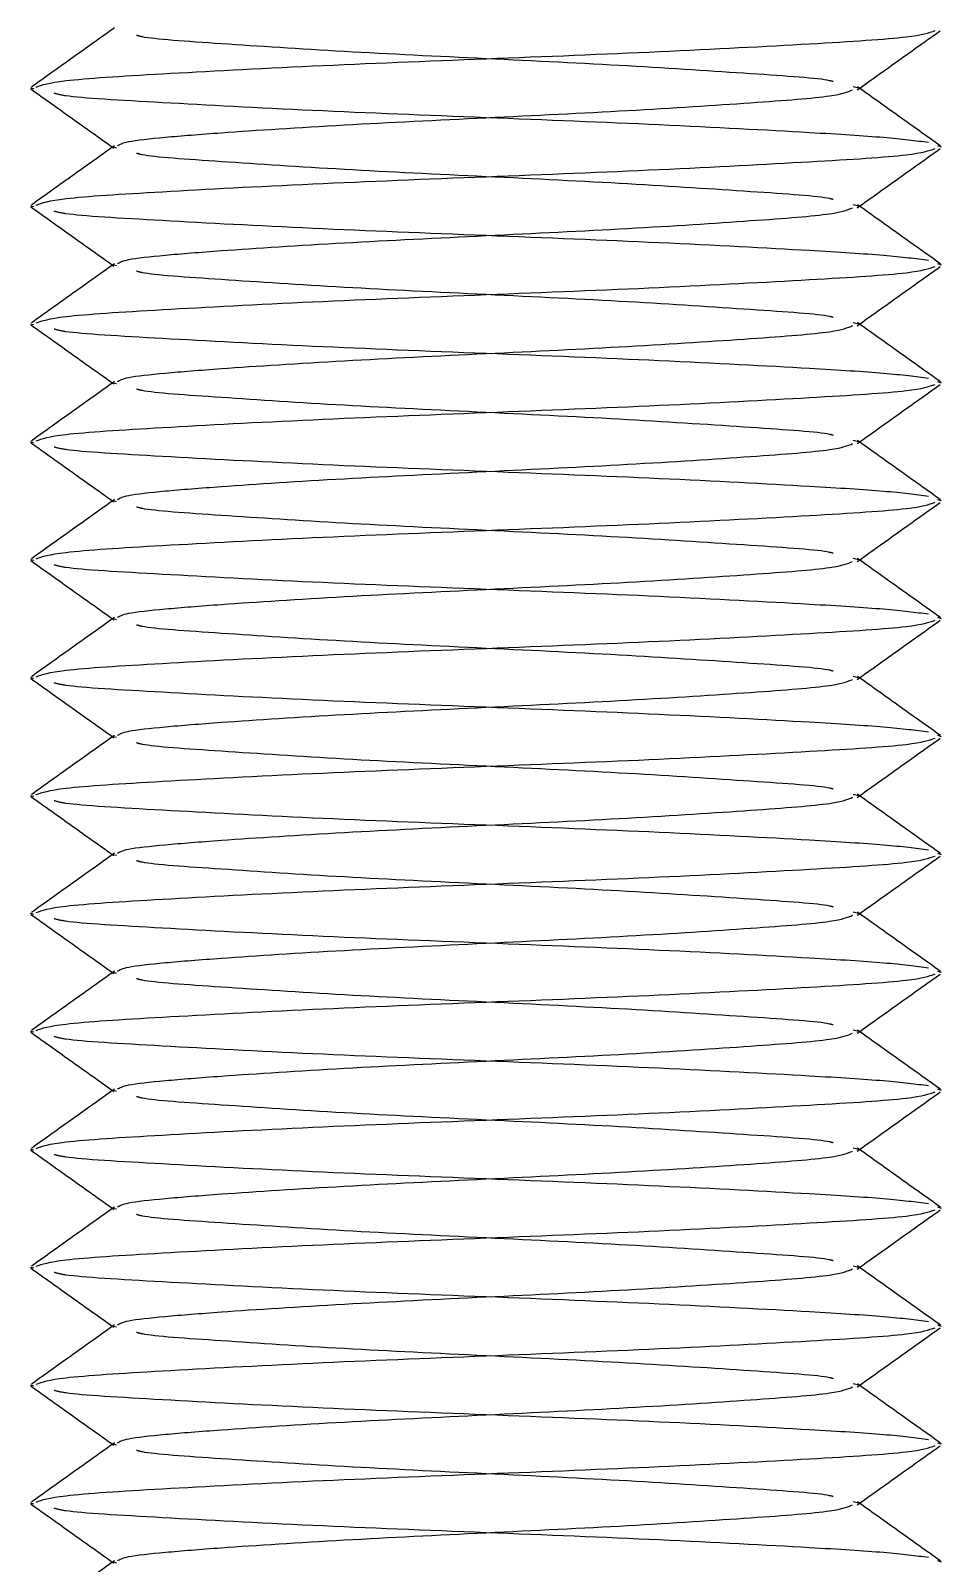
# Model space of a CAD drawing. Header units: metres. Extents: x 0 to 63075, y 0 to 44550.
# Drawn here: x 14199.61 to 14215.06, y 27169.82 to 27195.81 of the extents above; entities that cross this region are included whole.
import ezdxf

# ---------------------------------------------------------------- set-up
doc = ezdxf.new("R2010")
doc.units = ezdxf.units.M
doc.header["$LTSCALE"] = 75
doc.linetypes.add('HIDDEN2', pattern=[4.7625, 3.175, -1.5875])
for name, color, linetype in [('SDM', 7, 'Continuous'), ('SL4', 4, 'Continuous'), ('ST1', 7, 'HIDDEN2')]:
    doc.layers.add(name, color=color, linetype=linetype)

# ---------------------------------------------------------------- blocks, each defined once
blk = doc.blocks.new('A$Cb6dca9d5')
at = {"layer": 'SL4'}
for p, q in [((353.194, 455.056), (353.138, 455.069)), ((368.592, 454.069), (368.534, 454.09)), ((353.194, 453.056), (353.138, 453.069)), ((368.592, 452.069), (368.534, 452.09)), ((353.194, 451.056), (353.138, 451.069)), ((368.592, 450.069), (368.534, 450.09)), ((353.194, 449.056), (353.138, 449.069)), ((368.592, 448.069), (368.534, 448.09)), ((353.194, 447.056), (353.138, 447.069)), ((368.592, 446.069), (368.534, 446.09)), ((353.194, 445.056), (353.138, 445.069)), ((368.592, 444.069), (368.534, 444.09)), ((353.194, 443.056), (353.138, 443.069)), ((368.592, 442.069), (368.534, 442.09)), ((353.194, 441.056), (353.138, 441.069)), ((368.592, 440.069), (368.534, 440.09)), ((353.194, 439.056), (353.138, 439.069)), ((368.592, 438.069), (368.534, 438.09)), ((353.194, 437.056), (353.138, 437.069)), ((368.592, 436.069), (368.534, 436.09)), ((353.194, 435.056), (353.138, 435.069)), ((368.592, 434.069), (368.534, 434.09)), ((353.194, 433.056), (353.138, 433.069)), ((368.592, 432.069), (368.534, 432.09)), ((353.194, 431.056), (353.138, 431.069)), ((368.592, 430.069), (368.534, 430.09))]:
    blk.add_line(p, q, dxfattribs=at)
for points, knots in [([(354.561, 456.093), (354.326, 455.926), (353.856, 455.591), (353.386, 455.256), (353.151, 455.088)], [0, 0, 0, 0, 0.499908, 1, 1, 1, 1]), ([(353.229, 455.088), (353.334, 455.125), (353.561, 455.205), (355.282, 455.312), (357.822, 455.448), (360.865, 455.569), (363.908, 455.689), (366.447, 455.825), (368.157, 455.931), (368.382, 456.01), (368.485, 456.046)], [0, 0, 0, 0, 0.111758, 0.239388, 0.372264, 0.501747, 0.63123, 0.764106, 0.891736, 1, 1, 1, 1]), ([(367.164, 455.041), (367.399, 455.208), (367.869, 455.543), (368.339, 455.878), (368.574, 456.045)], [0, 0, 0, 0, 0.4999108, 1, 1, 1, 1]), ([(353.143, 455.056), (353.377, 454.889), (353.839, 454.56), (354.301, 454.231), (354.528, 454.069)], [0, 0, 0, 0, 0.508202, 1, 1, 1, 1]), ([(354.609, 454.092), (354.65, 454.116), (354.738, 454.168), (355.379, 454.238), (356.52, 454.328), (358.382, 454.448), (360.863, 454.569), (363.355, 454.689), (365.43, 454.825), (366.819, 454.93), (367.002, 455.007), (367.085, 455.042)], [0, 0, 0, 0, 0.072607, 0.155069, 0.237884, 0.371691, 0.502076, 0.632461, 0.766268, 0.894784, 1, 1, 1, 1]), ([(368.577, 454.09), (368.342, 454.257), (367.884, 454.583), (367.427, 454.91), (367.203, 455.069)], [0, 0, 0, 0, 0.5125075, 1, 1, 1, 1]), ([(354.561, 454.093), (354.326, 453.926), (353.856, 453.591), (353.386, 453.256), (353.151, 453.088)], [0, 0, 0, 0, 0.499908, 1, 1, 1, 1]), ([(353.229, 453.088), (353.334, 453.125), (353.561, 453.205), (355.282, 453.312), (357.822, 453.448), (360.865, 453.569), (363.908, 453.689), (366.447, 453.825), (368.157, 453.931), (368.382, 454.01), (368.485, 454.046)], [0, 0, 0, 0, 0.111758, 0.239388, 0.372264, 0.501747, 0.63123, 0.764106, 0.891736, 1, 1, 1, 1]), ([(367.164, 453.041), (367.399, 453.208), (367.869, 453.543), (368.339, 453.878), (368.574, 454.045)], [0, 0, 0, 0, 0.499911, 1, 1, 1, 1]), ([(353.143, 453.056), (353.377, 452.889), (353.839, 452.56), (354.301, 452.231), (354.528, 452.069)], [0, 0, 0, 0, 0.508202, 1, 1, 1, 1]), ([(354.609, 452.092), (354.65, 452.116), (354.738, 452.168), (355.379, 452.238), (356.52, 452.328), (358.382, 452.448), (360.863, 452.569), (363.355, 452.689), (365.43, 452.825), (366.819, 452.93), (367.002, 453.007), (367.085, 453.042)], [0, 0, 0, 0, 0.072607, 0.155069, 0.237884, 0.371691, 0.502076, 0.632461, 0.766268, 0.894784, 1, 1, 1, 1]), ([(368.577, 452.09), (368.342, 452.257), (367.884, 452.583), (367.427, 452.91), (367.203, 453.069)], [0, 0, 0, 0, 0.512508, 1, 1, 1, 1]), ([(354.561, 452.093), (354.326, 451.926), (353.856, 451.591), (353.386, 451.256), (353.151, 451.088)], [0, 0, 0, 0, 0.499908, 1, 1, 1, 1]), ([(353.229, 451.088), (353.334, 451.125), (353.561, 451.205), (355.282, 451.312), (357.822, 451.448), (360.865, 451.569), (363.908, 451.689), (366.447, 451.825), (368.157, 451.931), (368.382, 452.01), (368.485, 452.046)], [0, 0, 0, 0, 0.111758, 0.239388, 0.372264, 0.501747, 0.63123, 0.764106, 0.891736, 1, 1, 1, 1]), ([(367.164, 451.041), (367.399, 451.208), (367.869, 451.543), (368.339, 451.878), (368.574, 452.045)], [0, 0, 0, 0, 0.4999108, 1, 1, 1, 1]), ([(353.143, 451.056), (353.377, 450.889), (353.839, 450.56), (354.301, 450.231), (354.528, 450.069)], [0, 0, 0, 0, 0.5082022, 1, 1, 1, 1]), ([(354.609, 450.092), (354.65, 450.116), (354.738, 450.168), (355.379, 450.238), (356.52, 450.328), (358.382, 450.448), (360.863, 450.569), (363.355, 450.689), (365.43, 450.825), (366.819, 450.93), (367.002, 451.007), (367.085, 451.042)], [0, 0, 0, 0, 0.072607, 0.155069, 0.237884, 0.371691, 0.502076, 0.632461, 0.766268, 0.894784, 1, 1, 1, 1]), ([(368.577, 450.09), (368.342, 450.257), (367.884, 450.583), (367.427, 450.91), (367.203, 451.069)], [0, 0, 0, 0, 0.512508, 1, 1, 1, 1]), ([(354.561, 450.093), (354.326, 449.926), (353.856, 449.591), (353.386, 449.256), (353.151, 449.088)], [0, 0, 0, 0, 0.499908, 1, 1, 1, 1]), ([(353.229, 449.088), (353.334, 449.125), (353.561, 449.205), (355.282, 449.312), (357.822, 449.448), (360.865, 449.569), (363.908, 449.689), (366.447, 449.825), (368.157, 449.931), (368.382, 450.01), (368.485, 450.046)], [0, 0, 0, 0, 0.111758, 0.239388, 0.372264, 0.501747, 0.63123, 0.764106, 0.891736, 1, 1, 1, 1]), ([(367.164, 449.041), (367.399, 449.208), (367.869, 449.543), (368.339, 449.878), (368.574, 450.045)], [0, 0, 0, 0, 0.499911, 1, 1, 1, 1]), ([(353.143, 449.056), (353.377, 448.889), (353.839, 448.56), (354.301, 448.231), (354.528, 448.069)], [0, 0, 0, 0, 0.508202, 1, 1, 1, 1]), ([(354.609, 448.092), (354.65, 448.116), (354.738, 448.168), (355.379, 448.238), (356.52, 448.328), (358.382, 448.448), (360.863, 448.569), (363.355, 448.689), (365.43, 448.825), (366.819, 448.93), (367.002, 449.007), (367.085, 449.042)], [0, 0, 0, 0, 0.072607, 0.155069, 0.237884, 0.371691, 0.502076, 0.632461, 0.766268, 0.894784, 1, 1, 1, 1]), ([(368.577, 448.09), (368.342, 448.257), (367.884, 448.583), (367.427, 448.91), (367.203, 449.069)], [0, 0, 0, 0, 0.5125075, 1, 1, 1, 1]), ([(354.561, 448.093), (354.326, 447.926), (353.856, 447.591), (353.386, 447.256), (353.151, 447.088)], [0, 0, 0, 0, 0.499908, 1, 1, 1, 1]), ([(353.229, 447.088), (353.334, 447.125), (353.561, 447.205), (355.282, 447.312), (357.822, 447.448), (360.865, 447.569), (363.908, 447.689), (366.447, 447.825), (368.157, 447.931), (368.382, 448.01), (368.485, 448.046)], [0, 0, 0, 0, 0.111758, 0.239388, 0.372264, 0.501747, 0.63123, 0.764106, 0.891736, 1, 1, 1, 1]), ([(367.164, 447.041), (367.399, 447.208), (367.869, 447.543), (368.339, 447.878), (368.574, 448.045)], [0, 0, 0, 0, 0.499911, 1, 1, 1, 1]), ([(353.143, 447.056), (353.377, 446.889), (353.839, 446.56), (354.301, 446.231), (354.528, 446.069)], [0, 0, 0, 0, 0.508202, 1, 1, 1, 1]), ([(354.609, 446.092), (354.65, 446.116), (354.738, 446.168), (355.379, 446.238), (356.52, 446.328), (358.382, 446.448), (360.863, 446.569), (363.355, 446.689), (365.43, 446.825), (366.819, 446.93), (367.002, 447.007), (367.085, 447.042)], [0, 0, 0, 0, 0.072607, 0.155069, 0.237884, 0.371691, 0.502076, 0.632461, 0.766268, 0.894784, 1, 1, 1, 1]), ([(368.577, 446.09), (368.342, 446.257), (367.884, 446.583), (367.427, 446.91), (367.203, 447.069)], [0, 0, 0, 0, 0.5125075, 1, 1, 1, 1]), ([(354.561, 446.093), (354.326, 445.926), (353.856, 445.591), (353.386, 445.256), (353.151, 445.088)], [0, 0, 0, 0, 0.499908, 1, 1, 1, 1]), ([(353.229, 445.088), (353.334, 445.125), (353.561, 445.205), (355.282, 445.312), (357.822, 445.448), (360.865, 445.569), (363.908, 445.689), (366.447, 445.825), (368.157, 445.931), (368.382, 446.01), (368.485, 446.046)], [0, 0, 0, 0, 0.111758, 0.239388, 0.372264, 0.501747, 0.63123, 0.764106, 0.891736, 1, 1, 1, 1]), ([(367.164, 445.041), (367.399, 445.208), (367.869, 445.543), (368.339, 445.878), (368.574, 446.045)], [0, 0, 0, 0, 0.499911, 1, 1, 1, 1]), ([(353.143, 445.056), (353.377, 444.889), (353.839, 444.56), (354.301, 444.231), (354.528, 444.069)], [0, 0, 0, 0, 0.508202, 1, 1, 1, 1]), ([(368.577, 444.09), (368.342, 444.257), (367.884, 444.583), (367.427, 444.91), (367.203, 445.069)], [0, 0, 0, 0, 0.5125075, 1, 1, 1, 1]), ([(354.609, 444.092), (354.65, 444.116), (354.738, 444.168), (355.379, 444.238), (356.52, 444.328), (358.382, 444.448), (360.863, 444.569), (363.355, 444.689), (365.43, 444.825), (366.819, 444.93), (367.002, 445.007), (367.085, 445.042)], [0, 0, 0, 0, 0.072607, 0.155069, 0.237884, 0.371691, 0.502076, 0.632461, 0.766268, 0.894784, 1, 1, 1, 1]), ([(354.561, 444.093), (354.326, 443.926), (353.856, 443.591), (353.386, 443.256), (353.151, 443.088)], [0, 0, 0, 0, 0.499908, 1, 1, 1, 1]), ([(353.229, 443.088), (353.334, 443.125), (353.561, 443.205), (355.282, 443.312), (357.822, 443.448), (360.865, 443.569), (363.908, 443.689), (366.447, 443.825), (368.157, 443.931), (368.382, 444.01), (368.485, 444.046)], [0, 0, 0, 0, 0.111758, 0.239388, 0.372264, 0.501747, 0.63123, 0.764106, 0.891736, 1, 1, 1, 1]), ([(367.164, 443.041), (367.399, 443.208), (367.869, 443.543), (368.339, 443.878), (368.574, 444.045)], [0, 0, 0, 0, 0.4999108, 1, 1, 1, 1]), ([(353.143, 443.056), (353.377, 442.889), (353.839, 442.56), (354.301, 442.231), (354.528, 442.069)], [0, 0, 0, 0, 0.508202, 1, 1, 1, 1]), ([(354.609, 442.092), (354.65, 442.116), (354.738, 442.168), (355.379, 442.238), (356.52, 442.328), (358.382, 442.448), (360.863, 442.569), (363.355, 442.689), (365.43, 442.825), (366.819, 442.93), (367.002, 443.007), (367.085, 443.042)], [0, 0, 0, 0, 0.072607, 0.155069, 0.237884, 0.371691, 0.502076, 0.632461, 0.766268, 0.894784, 1, 1, 1, 1]), ([(368.577, 442.09), (368.342, 442.257), (367.884, 442.583), (367.427, 442.91), (367.203, 443.069)], [0, 0, 0, 0, 0.512508, 1, 1, 1, 1]), ([(354.561, 442.093), (354.326, 441.926), (353.856, 441.591), (353.386, 441.256), (353.151, 441.088)], [0, 0, 0, 0, 0.499908, 1, 1, 1, 1]), ([(353.229, 441.088), (353.334, 441.125), (353.561, 441.205), (355.282, 441.312), (357.822, 441.448), (360.865, 441.569), (363.908, 441.689), (366.447, 441.825), (368.157, 441.931), (368.382, 442.01), (368.485, 442.046)], [0, 0, 0, 0, 0.111758, 0.239388, 0.372264, 0.501747, 0.63123, 0.764106, 0.891736, 1, 1, 1, 1]), ([(367.164, 441.041), (367.399, 441.208), (367.869, 441.543), (368.339, 441.878), (368.574, 442.045)], [0, 0, 0, 0, 0.4999108, 1, 1, 1, 1]), ([(353.143, 441.056), (353.377, 440.889), (353.839, 440.56), (354.301, 440.231), (354.528, 440.069)], [0, 0, 0, 0, 0.508202, 1, 1, 1, 1]), ([(354.609, 440.092), (354.65, 440.116), (354.738, 440.168), (355.379, 440.238), (356.52, 440.328), (358.382, 440.448), (360.863, 440.569), (363.355, 440.689), (365.43, 440.825), (366.819, 440.93), (367.002, 441.007), (367.085, 441.042)], [0, 0, 0, 0, 0.072607, 0.155069, 0.237884, 0.371691, 0.502076, 0.632461, 0.766268, 0.894784, 1, 1, 1, 1]), ([(368.577, 440.09), (368.342, 440.257), (367.884, 440.583), (367.427, 440.91), (367.203, 441.069)], [0, 0, 0, 0, 0.512508, 1, 1, 1, 1]), ([(354.561, 440.093), (354.326, 439.926), (353.856, 439.591), (353.386, 439.256), (353.151, 439.088)], [0, 0, 0, 0, 0.499908, 1, 1, 1, 1]), ([(353.229, 439.088), (353.334, 439.125), (353.561, 439.205), (355.282, 439.312), (357.822, 439.448), (360.865, 439.569), (363.908, 439.689), (366.447, 439.825), (368.157, 439.931), (368.382, 440.01), (368.485, 440.046)], [0, 0, 0, 0, 0.111758, 0.239388, 0.372264, 0.501747, 0.63123, 0.764106, 0.891736, 1, 1, 1, 1]), ([(367.164, 439.041), (367.399, 439.208), (367.869, 439.543), (368.339, 439.878), (368.574, 440.045)], [0, 0, 0, 0, 0.499911, 1, 1, 1, 1]), ([(353.143, 439.056), (353.377, 438.889), (353.839, 438.56), (354.301, 438.231), (354.528, 438.069)], [0, 0, 0, 0, 0.5082022, 1, 1, 1, 1]), ([(354.609, 438.092), (354.65, 438.116), (354.738, 438.168), (355.379, 438.238), (356.52, 438.328), (358.382, 438.448), (360.863, 438.569), (363.355, 438.689), (365.43, 438.825), (366.819, 438.93), (367.002, 439.007), (367.085, 439.042)], [0, 0, 0, 0, 0.072607, 0.155069, 0.237884, 0.371691, 0.502076, 0.632461, 0.766268, 0.894784, 1, 1, 1, 1]), ([(368.577, 438.09), (368.342, 438.257), (367.884, 438.583), (367.427, 438.91), (367.203, 439.069)], [0, 0, 0, 0, 0.512508, 1, 1, 1, 1]), ([(354.561, 438.093), (354.326, 437.926), (353.856, 437.591), (353.386, 437.256), (353.151, 437.088)], [0, 0, 0, 0, 0.499908, 1, 1, 1, 1]), ([(353.229, 437.088), (353.334, 437.125), (353.561, 437.205), (355.282, 437.312), (357.822, 437.448), (360.865, 437.569), (363.908, 437.689), (366.447, 437.825), (368.157, 437.931), (368.382, 438.01), (368.485, 438.046)], [0, 0, 0, 0, 0.111758, 0.239388, 0.372264, 0.501747, 0.63123, 0.764106, 0.891736, 1, 1, 1, 1]), ([(367.164, 437.041), (367.399, 437.208), (367.869, 437.543), (368.339, 437.878), (368.574, 438.045)], [0, 0, 0, 0, 0.499911, 1, 1, 1, 1]), ([(353.143, 437.056), (353.377, 436.889), (353.839, 436.56), (354.301, 436.231), (354.528, 436.069)], [0, 0, 0, 0, 0.508202, 1, 1, 1, 1]), ([(354.609, 436.092), (354.65, 436.116), (354.738, 436.168), (355.379, 436.238), (356.52, 436.328), (358.382, 436.448), (360.863, 436.569), (363.355, 436.689), (365.43, 436.825), (366.819, 436.93), (367.002, 437.007), (367.085, 437.042)], [0, 0, 0, 0, 0.072607, 0.155069, 0.237884, 0.371691, 0.502076, 0.632461, 0.766268, 0.894784, 1, 1, 1, 1]), ([(368.577, 436.09), (368.342, 436.257), (367.884, 436.583), (367.427, 436.91), (367.203, 437.069)], [0, 0, 0, 0, 0.5125075, 1, 1, 1, 1]), ([(354.561, 436.093), (354.326, 435.926), (353.856, 435.591), (353.386, 435.256), (353.151, 435.088)], [0, 0, 0, 0, 0.499908, 1, 1, 1, 1]), ([(353.229, 435.088), (353.334, 435.125), (353.561, 435.205), (355.282, 435.312), (357.822, 435.448), (360.865, 435.569), (363.908, 435.689), (366.447, 435.825), (368.157, 435.931), (368.382, 436.01), (368.485, 436.046)], [0, 0, 0, 0, 0.111758, 0.239388, 0.372264, 0.501747, 0.63123, 0.764106, 0.891736, 1, 1, 1, 1]), ([(367.164, 435.041), (367.399, 435.208), (367.869, 435.543), (368.339, 435.878), (368.574, 436.045)], [0, 0, 0, 0, 0.4999108, 1, 1, 1, 1]), ([(353.143, 435.056), (353.377, 434.889), (353.839, 434.56), (354.301, 434.231), (354.528, 434.069)], [0, 0, 0, 0, 0.508202, 1, 1, 1, 1]), ([(354.609, 434.092), (354.65, 434.116), (354.738, 434.168), (355.379, 434.238), (356.52, 434.328), (358.382, 434.448), (360.863, 434.569), (363.355, 434.689), (365.43, 434.825), (366.819, 434.93), (367.002, 435.007), (367.085, 435.042)], [0, 0, 0, 0, 0.072607, 0.155069, 0.237884, 0.371691, 0.502076, 0.632461, 0.766268, 0.894784, 1, 1, 1, 1]), ([(368.577, 434.09), (368.342, 434.257), (367.884, 434.583), (367.427, 434.91), (367.203, 435.069)], [0, 0, 0, 0, 0.512508, 1, 1, 1, 1]), ([(354.561, 434.093), (354.326, 433.926), (353.856, 433.591), (353.386, 433.256), (353.151, 433.088)], [0, 0, 0, 0, 0.499908, 1, 1, 1, 1]), ([(353.229, 433.088), (353.334, 433.125), (353.561, 433.205), (355.282, 433.312), (357.822, 433.448), (360.865, 433.569), (363.908, 433.689), (366.447, 433.825), (368.157, 433.931), (368.382, 434.01), (368.485, 434.046)], [0, 0, 0, 0, 0.111758, 0.239388, 0.372264, 0.501747, 0.63123, 0.764106, 0.891736, 1, 1, 1, 1]), ([(367.164, 433.041), (367.399, 433.208), (367.869, 433.543), (368.339, 433.878), (368.574, 434.045)], [0, 0, 0, 0, 0.499911, 1, 1, 1, 1]), ([(353.143, 433.056), (353.377, 432.889), (353.839, 432.56), (354.301, 432.231), (354.528, 432.069)], [0, 0, 0, 0, 0.5082022, 1, 1, 1, 1]), ([(354.609, 432.092), (354.65, 432.116), (354.738, 432.168), (355.379, 432.238), (356.52, 432.328), (358.382, 432.448), (360.863, 432.569), (363.355, 432.689), (365.43, 432.825), (366.819, 432.93), (367.002, 433.007), (367.085, 433.042)], [0, 0, 0, 0, 0.072607, 0.155069, 0.237884, 0.371691, 0.502076, 0.632461, 0.766268, 0.894784, 1, 1, 1, 1]), ([(368.577, 432.09), (368.342, 432.257), (367.884, 432.583), (367.427, 432.91), (367.203, 433.069)], [0, 0, 0, 0, 0.512508, 1, 1, 1, 1]), ([(354.561, 432.093), (354.326, 431.926), (353.856, 431.591), (353.386, 431.256), (353.151, 431.088)], [0, 0, 0, 0, 0.499908, 1, 1, 1, 1]), ([(353.229, 431.088), (353.334, 431.125), (353.561, 431.205), (355.282, 431.312), (357.822, 431.448), (360.865, 431.569), (363.908, 431.689), (366.447, 431.825), (368.157, 431.931), (368.382, 432.01), (368.485, 432.046)], [0, 0, 0, 0, 0.111758, 0.239388, 0.372264, 0.501747, 0.63123, 0.764106, 0.891736, 1, 1, 1, 1]), ([(367.164, 431.041), (367.399, 431.208), (367.869, 431.543), (368.339, 431.878), (368.574, 432.045)], [0, 0, 0, 0, 0.4999108, 1, 1, 1, 1]), ([(353.143, 431.056), (353.377, 430.889), (353.839, 430.56), (354.301, 430.231), (354.528, 430.069)], [0, 0, 0, 0, 0.508202, 1, 1, 1, 1]), ([(354.609, 430.092), (354.65, 430.116), (354.738, 430.168), (355.379, 430.238), (356.52, 430.328), (358.382, 430.448), (360.863, 430.569), (363.355, 430.689), (365.43, 430.825), (366.819, 430.93), (367.002, 431.007), (367.085, 431.042)], [0, 0, 0, 0, 0.072607, 0.155069, 0.237884, 0.371691, 0.502076, 0.632461, 0.766268, 0.894784, 1, 1, 1, 1]), ([(368.577, 430.09), (368.342, 430.257), (367.884, 430.583), (367.427, 430.91), (367.203, 431.069)], [0, 0, 0, 0, 0.5125075, 1, 1, 1, 1]), ([(354.561, 430.093), (354.326, 429.926), (353.856, 429.591), (353.386, 429.256), (353.151, 429.088)], [0, 0, 0, 0, 0.499908, 1, 1, 1, 1])]:
    blk.add_open_spline(points, degree=3, knots=knots, dxfattribs=at)
at = {"layer": 'ST1'}
for p, q in [((367.186, 455.069), (367.098, 455.092)), ((367.203, 455.069), (367.169, 455.093)), ((354.528, 454.069), (354.55, 454.053)), ((354.597, 454.055), (354.544, 454.069)), ((367.186, 453.069), (367.098, 453.092)), ((367.203, 453.069), (367.169, 453.093)), ((354.528, 452.069), (354.55, 452.053)), ((354.597, 452.055), (354.544, 452.069)), ((367.186, 451.069), (367.098, 451.092)), ((367.203, 451.069), (367.169, 451.093)), ((354.528, 450.069), (354.55, 450.053)), ((354.597, 450.055), (354.544, 450.069)), ((367.186, 449.069), (367.098, 449.092)), ((367.203, 449.069), (367.169, 449.093)), ((354.528, 448.069), (354.55, 448.053)), ((354.597, 448.055), (354.544, 448.069)), ((367.186, 447.069), (367.098, 447.092)), ((367.203, 447.069), (367.169, 447.093)), ((354.528, 446.069), (354.55, 446.053)), ((354.597, 446.055), (354.544, 446.069)), ((367.186, 445.069), (367.098, 445.092)), ((367.203, 445.069), (367.169, 445.093)), ((354.528, 444.069), (354.55, 444.053)), ((354.597, 444.055), (354.544, 444.069)), ((367.186, 443.069), (367.098, 443.092)), ((367.203, 443.069), (367.169, 443.093)), ((354.528, 442.069), (354.55, 442.053)), ((354.597, 442.055), (354.544, 442.069)), ((367.186, 441.069), (367.098, 441.092)), ((367.203, 441.069), (367.169, 441.093)), ((354.528, 440.069), (354.55, 440.053)), ((354.597, 440.055), (354.544, 440.069)), ((367.186, 439.069), (367.098, 439.092)), ((367.203, 439.069), (367.169, 439.093)), ((354.528, 438.069), (354.55, 438.053)), ((354.597, 438.055), (354.544, 438.069)), ((367.186, 437.069), (367.098, 437.092)), ((367.203, 437.069), (367.169, 437.093)), ((354.528, 436.069), (354.55, 436.053)), ((354.597, 436.055), (354.544, 436.069)), ((367.186, 435.069), (367.098, 435.092)), ((367.203, 435.069), (367.169, 435.093)), ((354.528, 434.069), (354.55, 434.053)), ((354.597, 434.055), (354.544, 434.069)), ((367.186, 433.069), (367.098, 433.092)), ((367.203, 433.069), (367.169, 433.093)), ((354.528, 432.069), (354.55, 432.053)), ((354.597, 432.055), (354.544, 432.069)), ((367.186, 431.069), (367.098, 431.092)), ((367.203, 431.069), (367.169, 431.093)), ((354.528, 430.069), (354.55, 430.053)), ((354.597, 430.055), (354.544, 430.069))]:
    blk.add_line(p, q, dxfattribs=at)
for points, knots in [([(366.759, 455.181), (366.74, 455.186), (366.578, 455.234), (365.389, 455.311), (363.365, 455.448), (360.865, 455.569), (358.367, 455.689), (356.334, 455.826), (355.127, 455.906), (354.964, 455.957), (354.936, 455.966)], [0, 0, 0, 0, 0.020732, 0.175704, 0.337058, 0.494284, 0.651511, 0.812864, 0.967837, 1, 1, 1, 1]), ([(368.375, 454.147), (368.156, 454.175), (367.718, 454.232), (366.214, 454.325), (363.905, 454.448), (360.868, 454.569), (357.814, 454.689), (355.313, 454.826), (353.794, 454.912), (353.589, 454.968), (353.537, 454.983)], [0, 0, 0, 0, 0.103388, 0.206233, 0.357671, 0.505243, 0.652814, 0.804253, 0.949712, 1, 1, 1, 1]), ([(366.759, 453.181), (366.74, 453.186), (366.578, 453.234), (365.389, 453.311), (363.365, 453.448), (360.865, 453.569), (358.367, 453.689), (356.334, 453.826), (355.127, 453.906), (354.964, 453.957), (354.936, 453.966)], [0, 0, 0, 0, 0.020732, 0.175704, 0.337058, 0.494284, 0.651511, 0.812864, 0.967837, 1, 1, 1, 1]), ([(368.375, 452.147), (368.156, 452.175), (367.718, 452.232), (366.214, 452.325), (363.905, 452.448), (360.868, 452.569), (357.814, 452.689), (355.313, 452.826), (353.794, 452.912), (353.589, 452.968), (353.537, 452.983)], [0, 0, 0, 0, 0.103388, 0.206233, 0.357671, 0.505243, 0.652814, 0.804253, 0.949712, 1, 1, 1, 1]), ([(366.759, 451.181), (366.74, 451.186), (366.578, 451.234), (365.389, 451.311), (363.365, 451.448), (360.865, 451.569), (358.367, 451.689), (356.334, 451.826), (355.127, 451.906), (354.964, 451.957), (354.936, 451.966)], [0, 0, 0, 0, 0.020732, 0.175704, 0.337058, 0.494284, 0.651511, 0.812864, 0.967837, 1, 1, 1, 1]), ([(368.375, 450.147), (368.156, 450.175), (367.718, 450.232), (366.214, 450.325), (363.905, 450.448), (360.868, 450.569), (357.814, 450.689), (355.313, 450.826), (353.794, 450.912), (353.589, 450.968), (353.537, 450.983)], [0, 0, 0, 0, 0.103388, 0.206233, 0.357671, 0.505243, 0.652814, 0.804253, 0.949712, 1, 1, 1, 1]), ([(366.759, 449.181), (366.74, 449.186), (366.578, 449.234), (365.389, 449.311), (363.365, 449.448), (360.865, 449.569), (358.367, 449.689), (356.334, 449.826), (355.127, 449.906), (354.964, 449.957), (354.936, 449.966)], [0, 0, 0, 0, 0.020732, 0.175704, 0.337058, 0.494284, 0.651511, 0.812864, 0.967837, 1, 1, 1, 1]), ([(368.375, 448.147), (368.156, 448.175), (367.718, 448.232), (366.214, 448.325), (363.905, 448.448), (360.868, 448.569), (357.814, 448.689), (355.313, 448.826), (353.794, 448.912), (353.589, 448.968), (353.537, 448.983)], [0, 0, 0, 0, 0.1033882, 0.2062326, 0.357671, 0.5052426, 0.6528142, 0.8042526, 0.9497121, 1, 1, 1, 1]), ([(366.759, 447.181), (366.74, 447.186), (366.578, 447.234), (365.389, 447.311), (363.365, 447.448), (360.865, 447.569), (358.367, 447.689), (356.334, 447.826), (355.127, 447.906), (354.964, 447.957), (354.936, 447.966)], [0, 0, 0, 0, 0.020732, 0.175704, 0.337058, 0.494284, 0.651511, 0.812864, 0.967837, 1, 1, 1, 1]), ([(368.375, 446.147), (368.156, 446.175), (367.718, 446.232), (366.214, 446.325), (363.905, 446.448), (360.868, 446.569), (357.814, 446.689), (355.313, 446.826), (353.794, 446.912), (353.589, 446.968), (353.537, 446.983)], [0, 0, 0, 0, 0.103388, 0.206233, 0.357671, 0.505243, 0.652814, 0.804253, 0.949712, 1, 1, 1, 1]), ([(366.759, 445.181), (366.74, 445.186), (366.578, 445.234), (365.389, 445.311), (363.365, 445.448), (360.865, 445.569), (358.367, 445.689), (356.334, 445.826), (355.127, 445.906), (354.964, 445.957), (354.936, 445.966)], [0, 0, 0, 0, 0.020732, 0.175704, 0.337058, 0.494284, 0.651511, 0.812864, 0.967837, 1, 1, 1, 1]), ([(368.375, 444.147), (368.156, 444.175), (367.718, 444.232), (366.214, 444.325), (363.905, 444.448), (360.868, 444.569), (357.814, 444.689), (355.313, 444.826), (353.794, 444.912), (353.589, 444.968), (353.537, 444.983)], [0, 0, 0, 0, 0.103388, 0.206233, 0.357671, 0.505243, 0.652814, 0.804253, 0.949712, 1, 1, 1, 1]), ([(366.759, 443.181), (366.74, 443.186), (366.578, 443.234), (365.389, 443.311), (363.365, 443.448), (360.865, 443.569), (358.367, 443.689), (356.334, 443.826), (355.127, 443.906), (354.964, 443.957), (354.936, 443.966)], [0, 0, 0, 0, 0.020732, 0.175704, 0.337058, 0.494284, 0.651511, 0.812864, 0.967837, 1, 1, 1, 1]), ([(368.375, 442.147), (368.156, 442.175), (367.718, 442.232), (366.214, 442.325), (363.905, 442.448), (360.868, 442.569), (357.814, 442.689), (355.313, 442.826), (353.794, 442.912), (353.589, 442.968), (353.537, 442.983)], [0, 0, 0, 0, 0.103388, 0.206233, 0.357671, 0.505243, 0.652814, 0.804253, 0.949712, 1, 1, 1, 1]), ([(366.759, 441.181), (366.74, 441.186), (366.578, 441.234), (365.389, 441.311), (363.365, 441.448), (360.865, 441.569), (358.367, 441.689), (356.334, 441.826), (355.127, 441.906), (354.964, 441.957), (354.936, 441.966)], [0, 0, 0, 0, 0.020732, 0.175704, 0.337058, 0.494284, 0.651511, 0.812864, 0.967837, 1, 1, 1, 1]), ([(368.375, 440.147), (368.156, 440.175), (367.718, 440.232), (366.214, 440.325), (363.905, 440.448), (360.868, 440.569), (357.814, 440.689), (355.313, 440.826), (353.794, 440.912), (353.589, 440.968), (353.537, 440.983)], [0, 0, 0, 0, 0.103388, 0.206233, 0.357671, 0.505243, 0.652814, 0.804253, 0.949712, 1, 1, 1, 1]), ([(366.759, 439.181), (366.74, 439.186), (366.578, 439.234), (365.389, 439.311), (363.365, 439.448), (360.865, 439.569), (358.367, 439.689), (356.334, 439.826), (355.127, 439.906), (354.964, 439.957), (354.936, 439.966)], [0, 0, 0, 0, 0.020732, 0.175704, 0.337058, 0.494284, 0.651511, 0.812864, 0.967837, 1, 1, 1, 1]), ([(368.375, 438.147), (368.156, 438.175), (367.718, 438.232), (366.214, 438.325), (363.905, 438.448), (360.868, 438.569), (357.814, 438.689), (355.313, 438.826), (353.794, 438.912), (353.589, 438.968), (353.537, 438.983)], [0, 0, 0, 0, 0.103388, 0.206233, 0.357671, 0.505243, 0.652814, 0.804253, 0.949712, 1, 1, 1, 1]), ([(366.759, 437.181), (366.74, 437.186), (366.578, 437.234), (365.389, 437.311), (363.365, 437.448), (360.865, 437.569), (358.367, 437.689), (356.334, 437.826), (355.127, 437.906), (354.964, 437.957), (354.936, 437.966)], [0, 0, 0, 0, 0.020732, 0.175704, 0.337058, 0.494284, 0.651511, 0.812864, 0.967837, 1, 1, 1, 1]), ([(368.375, 436.147), (368.156, 436.175), (367.718, 436.232), (366.214, 436.325), (363.905, 436.448), (360.868, 436.569), (357.814, 436.689), (355.313, 436.826), (353.794, 436.912), (353.589, 436.968), (353.537, 436.983)], [0, 0, 0, 0, 0.103388, 0.206233, 0.357671, 0.505243, 0.652814, 0.804253, 0.949712, 1, 1, 1, 1]), ([(366.759, 435.181), (366.74, 435.186), (366.578, 435.234), (365.389, 435.311), (363.365, 435.448), (360.865, 435.569), (358.367, 435.689), (356.334, 435.826), (355.127, 435.906), (354.964, 435.957), (354.936, 435.966)], [0, 0, 0, 0, 0.020732, 0.175704, 0.337058, 0.494284, 0.651511, 0.812864, 0.967837, 1, 1, 1, 1]), ([(368.375, 434.147), (368.156, 434.175), (367.718, 434.232), (366.214, 434.325), (363.905, 434.448), (360.868, 434.569), (357.814, 434.689), (355.313, 434.826), (353.794, 434.912), (353.589, 434.968), (353.537, 434.983)], [0, 0, 0, 0, 0.103388, 0.206233, 0.357671, 0.505243, 0.652814, 0.804253, 0.949712, 1, 1, 1, 1]), ([(366.759, 433.181), (366.74, 433.186), (366.578, 433.234), (365.389, 433.311), (363.365, 433.448), (360.865, 433.569), (358.367, 433.689), (356.334, 433.826), (355.127, 433.906), (354.964, 433.957), (354.936, 433.966)], [0, 0, 0, 0, 0.020732, 0.175704, 0.337058, 0.494284, 0.651511, 0.812864, 0.967837, 1, 1, 1, 1]), ([(368.375, 432.147), (368.156, 432.175), (367.718, 432.232), (366.214, 432.325), (363.905, 432.448), (360.868, 432.569), (357.814, 432.689), (355.313, 432.826), (353.794, 432.912), (353.589, 432.968), (353.537, 432.983)], [0, 0, 0, 0, 0.1033882, 0.2062326, 0.357671, 0.5052426, 0.6528142, 0.8042526, 0.9497121, 1, 1, 1, 1]), ([(366.759, 431.181), (366.74, 431.186), (366.578, 431.234), (365.389, 431.311), (363.365, 431.448), (360.865, 431.569), (358.367, 431.689), (356.334, 431.826), (355.127, 431.906), (354.964, 431.957), (354.936, 431.966)], [0, 0, 0, 0, 0.020732, 0.175704, 0.337058, 0.494284, 0.651511, 0.812864, 0.967837, 1, 1, 1, 1]), ([(368.375, 430.147), (368.156, 430.175), (367.718, 430.232), (366.214, 430.325), (363.905, 430.448), (360.868, 430.569), (357.814, 430.689), (355.313, 430.826), (353.794, 430.912), (353.589, 430.968), (353.537, 430.983)], [0, 0, 0, 0, 0.103388, 0.206233, 0.357671, 0.505243, 0.652814, 0.804253, 0.949712, 1, 1, 1, 1])]:
    blk.add_open_spline(points, degree=3, knots=knots, dxfattribs=at)

msp = doc.modelspace()

# ---------------------------------------------------------------- block references
at = {"layer": 'SDM'}
msp.add_blockref('A$Cb6dca9d5', (13846.469, 26739.769), dxfattribs=at)

doc.saveas('drawing.dxf')
